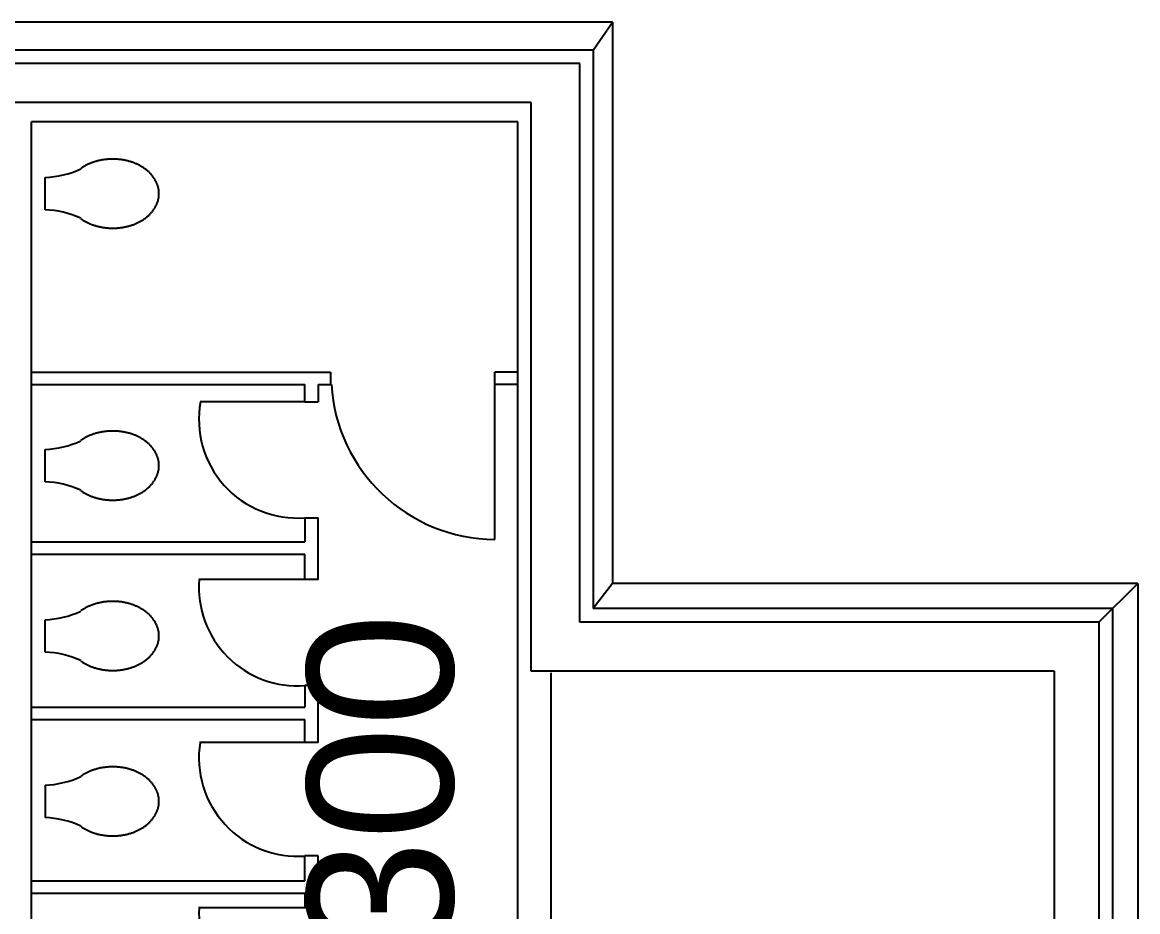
# Model space of a CAD drawing. Header units: inches. Extents: x -705 to 2732, y 2994 to 3679.
# Drawn here: x 2491.2 to 2731.8, y 3487.1 to 3678.9 of the extents above; entities that cross this region are included whole.
import ezdxf

# ---------------------------------------------------------------- set-up
doc = ezdxf.new("R2010")
doc.units = ezdxf.units.IN
doc.header["$LTSCALE"] = 96
doc.header["$MEASUREMENT"] = 0
for name, color, linetype in [('A-PFLR-TEXT', 3, 'CONTINUOUS'), ('A-WALL', 5, 'CONTINUOUS'), ('P-SANR-EQPM', 5, 'CONTINUOUS')]:
    doc.layers.add(name, color=color, linetype=linetype)
doc.styles.get("Standard").update_dxf_attribs({"font": 'ARIAL.TTF'})

msp = doc.modelspace()

# ---------------------------------------------------------------- linework, layer by layer
at = {"layer": 'A-WALL'}
for p, q in [((2618.55, 3678.94), (2345.67, 3678.94)), ((2614.39, 3672.93), (2618.55, 3678.94)), ((2618.55, 3678.94), (2618.55, 3557.95)), ((2614.39, 3672.93), (2345.67, 3672.93)), ((2614.39, 3672.93), (2614.39, 3552.52)), ((2611.49, 3670.05), (2363.35, 3670.05)), ((2611.49, 3549.57), (2611.49, 3670.05)), ((2600.98, 3661.67), (2363.35, 3661.67)), ((2600.98, 3538.99), (2600.98, 3661.67)), ((2598.09, 3657.48), (2493.24, 3657.48)), ((2493.24, 3458.43), (2493.24, 3657.48)), ((2598.09, 3355.12), (2598.09, 3657.48)), ((2618.55, 3557.95), (2614.39, 3552.52)), ((2731.8, 3557.95), (2618.55, 3557.95)), ((2723.41, 3549.57), (2731.8, 3557.95)), ((2731.8, 3557.95), (2731.8, 3035.87)), ((2726.36, 3552.52), (2614.39, 3552.52)), ((2726.36, 3552.52), (2726.36, 3053.78)), ((2723.41, 3549.57), (2611.49, 3549.57)), ((2723.41, 3549.57), (2723.41, 3226.37)), ((2713.77, 3538.99), (2600.98, 3538.99)), ((2713.77, 3538.99), (2713.77, 3308.59)), ((2605.3, 3231.96), (2605.3, 3538.64))]:
    msp.add_line(p, q, dxfattribs=at)
at = {"layer": 'P-SANR-EQPM'}
for p, q in [((2503.92, 3647.45), (2503.83, 3647.38)), ((2504.05, 3647.54), (2503.92, 3647.45)), ((2504.18, 3647.62), (2504.05, 3647.54)), ((2504.31, 3647.71), (2504.18, 3647.62)), ((2504.45, 3647.79), (2504.31, 3647.71)), ((2504.58, 3647.87), (2504.45, 3647.79)), ((2504.72, 3647.95), (2504.58, 3647.87)), ((2504.86, 3648.03), (2504.72, 3647.95)), ((2505, 3648.1), (2504.86, 3648.03)), ((2505.15, 3648.18), (2505, 3648.1)), ((2505.29, 3648.25), (2505.15, 3648.18)), ((2505.44, 3648.32), (2505.29, 3648.25)), ((2505.59, 3648.39), (2505.44, 3648.32)), ((2505.74, 3648.45), (2505.59, 3648.39)), ((2505.89, 3648.52), (2505.74, 3648.45)), ((2506.04, 3648.58), (2505.89, 3648.52)), ((2506.2, 3648.64), (2506.04, 3648.58)), ((2506.35, 3648.7), (2506.2, 3648.64)), ((2506.51, 3648.75), (2506.35, 3648.7)), ((2506.67, 3648.81), (2506.51, 3648.75)), ((2506.83, 3648.86), (2506.67, 3648.81)), ((2506.99, 3648.91), (2506.83, 3648.86)), ((2507.15, 3648.96), (2506.99, 3648.91)), ((2507.32, 3649), (2507.15, 3648.96)), ((2507.48, 3649.04), (2507.32, 3649)), ((2507.65, 3649.09), (2507.48, 3649.04)), ((2507.81, 3649.12), (2507.65, 3649.09)), ((2507.98, 3649.16), (2507.81, 3649.12)), ((2508.15, 3649.2), (2507.98, 3649.16)), ((2508.32, 3649.23), (2508.15, 3649.2)), ((2508.48, 3649.26), (2508.32, 3649.23)), ((2508.65, 3649.29), (2508.48, 3649.26)), ((2508.83, 3649.31), (2508.65, 3649.29)), ((2509, 3649.34), (2508.83, 3649.31)), ((2509.17, 3649.36), (2509, 3649.34)), ((2509.34, 3649.38), (2509.17, 3649.36)), ((2509.51, 3649.39), (2509.34, 3649.38)), ((2509.69, 3649.41), (2509.51, 3649.39)), ((2509.86, 3649.42), (2509.69, 3649.41)), ((2510.03, 3649.43), (2509.86, 3649.42)), ((2510.21, 3649.44), (2510.03, 3649.43)), ((2510.38, 3649.45), (2510.21, 3649.44)), ((2510.56, 3649.45), (2510.38, 3649.45)), ((2510.73, 3649.45), (2510.56, 3649.45)), ((2510.9, 3649.45), (2510.73, 3649.45)), ((2511.08, 3649.45), (2510.9, 3649.45)), ((2511.25, 3649.44), (2511.08, 3649.45)), ((2511.43, 3649.43), (2511.25, 3649.44)), ((2511.6, 3649.42), (2511.43, 3649.43)), ((2511.77, 3649.41), (2511.6, 3649.42)), ((2511.95, 3649.39), (2511.77, 3649.41)), ((2512.12, 3649.38), (2511.95, 3649.39)), ((2512.29, 3649.36), (2512.12, 3649.38)), ((2512.46, 3649.34), (2512.29, 3649.36)), ((2512.64, 3649.31), (2512.46, 3649.34)), ((2512.81, 3649.29), (2512.64, 3649.31)), ((2512.98, 3649.26), (2512.81, 3649.29)), ((2513.15, 3649.23), (2512.98, 3649.26)), ((2513.31, 3649.2), (2513.15, 3649.23)), ((2513.48, 3649.16), (2513.31, 3649.2)), ((2513.65, 3649.12), (2513.48, 3649.16)), ((2513.82, 3649.09), (2513.65, 3649.12)), ((2513.98, 3649.04), (2513.82, 3649.09)), ((2514.14, 3649), (2513.98, 3649.04)), ((2514.31, 3648.96), (2514.14, 3649)), ((2514.47, 3648.91), (2514.31, 3648.96)), ((2514.63, 3648.86), (2514.47, 3648.91)), ((2514.79, 3648.81), (2514.63, 3648.86)), ((2514.95, 3648.75), (2514.79, 3648.81)), ((2515.11, 3648.7), (2514.95, 3648.75)), ((2515.26, 3648.64), (2515.11, 3648.7)), ((2515.42, 3648.58), (2515.26, 3648.64)), ((2515.57, 3648.52), (2515.42, 3648.58)), ((2515.72, 3648.45), (2515.57, 3648.52)), ((2515.87, 3648.39), (2515.72, 3648.45)), ((2516.02, 3648.32), (2515.87, 3648.39)), ((2516.17, 3648.25), (2516.02, 3648.32)), ((2516.31, 3648.18), (2516.17, 3648.25)), ((2516.46, 3648.1), (2516.31, 3648.18)), ((2516.6, 3648.03), (2516.46, 3648.1)), ((2516.74, 3647.95), (2516.6, 3648.03)), ((2516.88, 3647.87), (2516.74, 3647.95)), ((2517.01, 3647.79), (2516.88, 3647.87)), ((2517.15, 3647.71), (2517.01, 3647.79)), ((2517.28, 3647.62), (2517.15, 3647.71)), ((2517.41, 3647.54), (2517.28, 3647.62)), ((2517.54, 3647.45), (2517.41, 3647.54)), ((2517.67, 3647.36), (2517.54, 3647.45)), ((2517.79, 3647.27), (2517.67, 3647.36)), ((2517.91, 3647.18), (2517.79, 3647.27)), ((2518.03, 3647.08), (2517.91, 3647.18)), ((2496.13, 3638.52), (2496.13, 3645.48)), ((2518.15, 3646.99), (2518.03, 3647.08)), ((2518.26, 3646.89), (2518.15, 3646.99)), ((2518.38, 3646.79), (2518.26, 3646.89)), ((2518.49, 3646.69), (2518.38, 3646.79)), ((2518.6, 3646.59), (2518.49, 3646.69)), ((2518.7, 3646.48), (2518.6, 3646.59)), ((2518.81, 3646.38), (2518.7, 3646.48)), ((2518.91, 3646.27), (2518.81, 3646.38)), ((2519.01, 3646.17), (2518.91, 3646.27)), ((2519.1, 3646.06), (2519.01, 3646.17)), ((2519.2, 3645.95), (2519.1, 3646.06)), ((2519.29, 3645.84), (2519.2, 3645.95)), ((2519.38, 3645.72), (2519.29, 3645.84)), ((2519.46, 3645.61), (2519.38, 3645.72)), ((2519.55, 3645.5), (2519.46, 3645.61)), ((2519.63, 3645.38), (2519.55, 3645.5)), ((2519.7, 3645.27), (2519.63, 3645.38)), ((2519.78, 3645.15), (2519.7, 3645.27)), ((2519.85, 3645.03), (2519.78, 3645.15)), ((2519.92, 3644.91), (2519.85, 3645.03)), ((2519.99, 3644.79), (2519.92, 3644.91)), ((2520.05, 3644.67), (2519.99, 3644.79)), ((2520.11, 3644.55), (2520.05, 3644.67)), ((2520.17, 3644.43), (2520.11, 3644.55)), ((2520.23, 3644.3), (2520.17, 3644.43)), ((2520.28, 3644.18), (2520.23, 3644.3)), ((2520.33, 3644.05), (2520.28, 3644.18)), ((2520.37, 3643.93), (2520.33, 3644.05)), ((2520.42, 3643.8), (2520.37, 3643.93)), ((2520.46, 3643.68), (2520.42, 3643.8)), ((2520.5, 3643.55), (2520.46, 3643.68)), ((2520.53, 3643.42), (2520.5, 3643.55)), ((2520.56, 3643.29), (2520.53, 3643.42)), ((2520.59, 3643.17), (2520.56, 3643.29)), ((2520.62, 3643.04), (2520.59, 3643.17)), ((2520.64, 3642.91), (2520.62, 3643.04)), ((2520.66, 3642.78), (2520.64, 3642.91)), ((2520.68, 3642.65), (2520.66, 3642.78)), ((2520.69, 3642.52), (2520.68, 3642.65)), ((2520.7, 3642.39), (2520.69, 3642.52)), ((2520.71, 3642.26), (2520.7, 3642.39)), ((2520.28, 3639.82), (2520.33, 3639.95)), ((2520.33, 3639.95), (2520.37, 3640.07)), ((2520.37, 3640.07), (2520.42, 3640.2)), ((2520.42, 3640.2), (2520.46, 3640.32)), ((2520.46, 3640.32), (2520.5, 3640.45)), ((2520.5, 3640.45), (2520.53, 3640.58)), ((2520.53, 3640.58), (2520.56, 3640.71)), ((2520.56, 3640.71), (2520.59, 3640.83)), ((2520.59, 3640.83), (2520.62, 3640.96)), ((2520.62, 3640.96), (2520.64, 3641.09)), ((2520.64, 3641.09), (2520.66, 3641.22)), ((2520.66, 3641.22), (2520.68, 3641.35)), ((2520.68, 3641.35), (2520.69, 3641.48)), ((2520.69, 3641.48), (2520.7, 3641.61)), ((2520.7, 3641.61), (2520.71, 3641.74)), ((2520.71, 3642.13), (2520.71, 3642.26)), ((2520.71, 3642), (2520.71, 3642.13)), ((2520.71, 3641.87), (2520.71, 3642)), ((2520.71, 3641.74), (2520.71, 3641.87)), ((2518.6, 3637.41), (2518.7, 3637.52)), ((2518.7, 3637.52), (2518.81, 3637.62)), ((2518.81, 3637.62), (2518.91, 3637.73)), ((2518.91, 3637.73), (2519.01, 3637.83)), ((2519.01, 3637.83), (2519.1, 3637.94)), ((2519.1, 3637.94), (2519.2, 3638.05)), ((2519.2, 3638.05), (2519.29, 3638.16)), ((2519.29, 3638.16), (2519.38, 3638.28)), ((2519.38, 3638.28), (2519.46, 3638.39)), ((2519.46, 3638.39), (2519.55, 3638.5)), ((2519.55, 3638.5), (2519.63, 3638.62)), ((2519.63, 3638.62), (2519.7, 3638.73)), ((2519.7, 3638.73), (2519.78, 3638.85)), ((2519.78, 3638.85), (2519.85, 3638.97)), ((2519.85, 3638.97), (2519.92, 3639.09)), ((2519.92, 3639.09), (2519.99, 3639.21)), ((2519.99, 3639.21), (2520.05, 3639.33)), ((2520.05, 3639.33), (2520.11, 3639.45)), ((2520.11, 3639.45), (2520.17, 3639.57)), ((2520.17, 3639.57), (2520.23, 3639.7)), ((2520.23, 3639.7), (2520.28, 3639.82)), ((2503.83, 3636.62), (2503.92, 3636.55)), ((2503.92, 3636.55), (2504.05, 3636.46)), ((2504.05, 3636.46), (2504.18, 3636.38)), ((2504.18, 3636.38), (2504.31, 3636.29)), ((2504.31, 3636.29), (2504.45, 3636.21)), ((2504.45, 3636.21), (2504.58, 3636.13)), ((2504.58, 3636.13), (2504.72, 3636.05)), ((2504.72, 3636.05), (2504.86, 3635.97)), ((2504.86, 3635.97), (2505, 3635.9)), ((2505, 3635.9), (2505.15, 3635.82)), ((2505.15, 3635.82), (2505.29, 3635.75)), ((2505.29, 3635.75), (2505.44, 3635.68)), ((2505.44, 3635.68), (2505.59, 3635.61)), ((2505.59, 3635.61), (2505.74, 3635.55)), ((2505.74, 3635.55), (2505.89, 3635.48)), ((2505.89, 3635.48), (2506.04, 3635.42)), ((2506.04, 3635.42), (2506.2, 3635.36)), ((2506.2, 3635.36), (2506.35, 3635.3)), ((2506.35, 3635.3), (2506.51, 3635.25)), ((2506.51, 3635.25), (2506.67, 3635.19)), ((2506.67, 3635.19), (2506.83, 3635.14)), ((2506.83, 3635.14), (2506.99, 3635.09)), ((2506.99, 3635.09), (2507.15, 3635.04)), ((2514.31, 3635.04), (2514.47, 3635.09)), ((2514.47, 3635.09), (2514.63, 3635.14)), ((2514.63, 3635.14), (2514.79, 3635.19)), ((2514.79, 3635.19), (2514.95, 3635.25)), ((2514.95, 3635.25), (2515.11, 3635.3)), ((2515.11, 3635.3), (2515.26, 3635.36)), ((2515.26, 3635.36), (2515.42, 3635.42)), ((2515.42, 3635.42), (2515.57, 3635.48)), ((2515.57, 3635.48), (2515.72, 3635.55)), ((2515.72, 3635.55), (2515.87, 3635.61)), ((2515.87, 3635.61), (2516.02, 3635.68)), ((2516.02, 3635.68), (2516.17, 3635.75)), ((2516.17, 3635.75), (2516.31, 3635.82)), ((2516.31, 3635.82), (2516.46, 3635.9)), ((2516.46, 3635.9), (2516.6, 3635.97)), ((2516.6, 3635.97), (2516.74, 3636.05)), ((2516.74, 3636.05), (2516.88, 3636.13)), ((2516.88, 3636.13), (2517.01, 3636.21)), ((2517.01, 3636.21), (2517.15, 3636.29)), ((2517.15, 3636.29), (2517.28, 3636.38)), ((2517.28, 3636.38), (2517.41, 3636.46)), ((2517.41, 3636.46), (2517.54, 3636.55)), ((2517.54, 3636.55), (2517.67, 3636.64)), ((2517.67, 3636.64), (2517.79, 3636.73)), ((2517.79, 3636.73), (2517.91, 3636.82)), ((2517.91, 3636.82), (2518.03, 3636.92)), ((2518.03, 3636.92), (2518.15, 3637.02)), ((2518.15, 3637.02), (2518.26, 3637.11)), ((2518.26, 3637.11), (2518.38, 3637.21)), ((2518.38, 3637.21), (2518.49, 3637.31)), ((2518.49, 3637.31), (2518.6, 3637.41)), ((2507.15, 3635.04), (2507.32, 3635)), ((2507.32, 3635), (2507.48, 3634.96)), ((2507.48, 3634.96), (2507.65, 3634.91)), ((2507.65, 3634.91), (2507.81, 3634.88)), ((2507.81, 3634.88), (2507.98, 3634.84)), ((2507.98, 3634.84), (2508.15, 3634.8)), ((2508.15, 3634.8), (2508.32, 3634.77)), ((2508.32, 3634.77), (2508.48, 3634.74)), ((2508.48, 3634.74), (2508.65, 3634.71)), ((2508.65, 3634.71), (2508.83, 3634.69)), ((2508.83, 3634.69), (2509, 3634.66)), ((2509, 3634.66), (2509.17, 3634.64)), ((2509.17, 3634.64), (2509.34, 3634.62)), ((2509.34, 3634.62), (2509.51, 3634.61)), ((2509.51, 3634.61), (2509.69, 3634.59)), ((2509.69, 3634.59), (2509.86, 3634.58)), ((2509.86, 3634.58), (2510.03, 3634.57)), ((2510.03, 3634.57), (2510.21, 3634.56)), ((2510.21, 3634.56), (2510.38, 3634.55)), ((2510.38, 3634.55), (2510.56, 3634.55)), ((2510.56, 3634.55), (2510.73, 3634.55)), ((2510.73, 3634.55), (2510.9, 3634.55)), ((2510.9, 3634.55), (2511.08, 3634.55)), ((2511.08, 3634.55), (2511.25, 3634.56)), ((2511.25, 3634.56), (2511.43, 3634.57)), ((2511.43, 3634.57), (2511.6, 3634.58)), ((2511.6, 3634.58), (2511.77, 3634.59)), ((2511.77, 3634.59), (2511.95, 3634.61)), ((2511.95, 3634.61), (2512.12, 3634.62)), ((2512.12, 3634.62), (2512.29, 3634.64)), ((2512.29, 3634.64), (2512.46, 3634.66)), ((2512.46, 3634.66), (2512.64, 3634.69)), ((2512.64, 3634.69), (2512.81, 3634.71)), ((2512.81, 3634.71), (2512.98, 3634.74)), ((2512.98, 3634.74), (2513.15, 3634.77)), ((2513.15, 3634.77), (2513.31, 3634.8)), ((2513.31, 3634.8), (2513.48, 3634.84)), ((2513.48, 3634.84), (2513.65, 3634.88)), ((2513.65, 3634.88), (2513.82, 3634.91)), ((2513.82, 3634.91), (2513.98, 3634.96)), ((2513.98, 3634.96), (2514.14, 3635)), ((2514.14, 3635), (2514.31, 3635.04)), ((2493.24, 3603.51), (2557.73, 3603.51)), ((2557.73, 3603.51), (2557.73, 3600.86)), ((2598.09, 3603.51), (2593.12, 3603.51)), ((2593.12, 3567.43), (2593.12, 3603.51)), ((2493.24, 3600.86), (2552.19, 3600.86)), ((2552.19, 3597.12), (2552.19, 3600.86)), ((2555.01, 3600.86), (2557.73, 3600.86)), ((2555.01, 3600.86), (2555.01, 3597.12)), ((2598.09, 3600.86), (2593.12, 3600.86)), ((2552.19, 3597.12), (2529.57, 3597.12)), ((2552.19, 3597.12), (2555.01, 3597.12)), ((2504.86, 3589.38), (2504.72, 3589.3)), ((2505, 3589.45), (2504.86, 3589.38)), ((2505.15, 3589.53), (2505, 3589.45)), ((2505.29, 3589.6), (2505.15, 3589.53)), ((2505.44, 3589.67), (2505.29, 3589.6)), ((2505.59, 3589.74), (2505.44, 3589.67)), ((2505.74, 3589.8), (2505.59, 3589.74)), ((2505.89, 3589.87), (2505.74, 3589.8)), ((2506.04, 3589.93), (2505.89, 3589.87)), ((2506.2, 3589.99), (2506.04, 3589.93)), ((2506.35, 3590.05), (2506.2, 3589.99)), ((2506.51, 3590.1), (2506.35, 3590.05)), ((2506.67, 3590.16), (2506.51, 3590.1)), ((2506.83, 3590.21), (2506.67, 3590.16)), ((2506.99, 3590.26), (2506.83, 3590.21)), ((2507.15, 3590.31), (2506.99, 3590.26)), ((2507.32, 3590.35), (2507.15, 3590.31)), ((2507.48, 3590.4), (2507.32, 3590.35)), ((2507.65, 3590.44), (2507.48, 3590.4)), ((2507.81, 3590.48), (2507.65, 3590.44)), ((2507.98, 3590.51), (2507.81, 3590.48)), ((2508.15, 3590.55), (2507.98, 3590.51)), ((2508.32, 3590.58), (2508.15, 3590.55)), ((2508.48, 3590.61), (2508.32, 3590.58)), ((2508.65, 3590.64), (2508.48, 3590.61)), ((2508.83, 3590.66), (2508.65, 3590.64)), ((2509, 3590.69), (2508.83, 3590.66)), ((2509.17, 3590.71), (2509, 3590.69)), ((2509.34, 3590.73), (2509.17, 3590.71)), ((2509.51, 3590.75), (2509.34, 3590.73)), ((2509.69, 3590.76), (2509.51, 3590.75)), ((2509.86, 3590.77), (2509.69, 3590.76)), ((2510.03, 3590.78), (2509.86, 3590.77)), ((2510.21, 3590.79), (2510.03, 3590.78)), ((2510.38, 3590.8), (2510.21, 3590.79)), ((2510.56, 3590.8), (2510.38, 3590.8)), ((2510.73, 3590.8), (2510.56, 3590.8)), ((2510.9, 3590.8), (2510.73, 3590.8)), ((2511.08, 3590.8), (2510.9, 3590.8)), ((2511.25, 3590.79), (2511.08, 3590.8)), ((2511.43, 3590.78), (2511.25, 3590.79)), ((2511.6, 3590.77), (2511.43, 3590.78)), ((2511.77, 3590.76), (2511.6, 3590.77)), ((2511.95, 3590.75), (2511.77, 3590.76)), ((2512.12, 3590.73), (2511.95, 3590.75)), ((2512.29, 3590.71), (2512.12, 3590.73)), ((2512.46, 3590.69), (2512.29, 3590.71)), ((2512.64, 3590.66), (2512.46, 3590.69)), ((2512.81, 3590.64), (2512.64, 3590.66)), ((2512.98, 3590.61), (2512.81, 3590.64)), ((2513.15, 3590.58), (2512.98, 3590.61)), ((2513.31, 3590.55), (2513.15, 3590.58)), ((2513.48, 3590.51), (2513.31, 3590.55)), ((2513.65, 3590.48), (2513.48, 3590.51)), ((2513.82, 3590.44), (2513.65, 3590.48)), ((2513.98, 3590.4), (2513.82, 3590.44)), ((2514.14, 3590.35), (2513.98, 3590.4)), ((2514.31, 3590.31), (2514.14, 3590.35)), ((2514.47, 3590.26), (2514.31, 3590.31)), ((2514.63, 3590.21), (2514.47, 3590.26)), ((2514.79, 3590.16), (2514.63, 3590.21)), ((2514.95, 3590.1), (2514.79, 3590.16)), ((2515.11, 3590.05), (2514.95, 3590.1)), ((2515.26, 3589.99), (2515.11, 3590.05)), ((2515.42, 3589.93), (2515.26, 3589.99)), ((2515.57, 3589.87), (2515.42, 3589.93)), ((2515.72, 3589.8), (2515.57, 3589.87)), ((2515.87, 3589.74), (2515.72, 3589.8)), ((2516.02, 3589.67), (2515.87, 3589.74)), ((2516.17, 3589.6), (2516.02, 3589.67)), ((2516.31, 3589.53), (2516.17, 3589.6)), ((2516.46, 3589.45), (2516.31, 3589.53)), ((2516.6, 3589.38), (2516.46, 3589.45)), ((2516.74, 3589.3), (2516.6, 3589.38)), ((2503.92, 3588.8), (2503.83, 3588.73)), ((2504.05, 3588.89), (2503.92, 3588.8)), ((2504.18, 3588.97), (2504.05, 3588.89)), ((2504.31, 3589.06), (2504.18, 3588.97)), ((2504.45, 3589.14), (2504.31, 3589.06)), ((2504.58, 3589.22), (2504.45, 3589.14)), ((2504.72, 3589.3), (2504.58, 3589.22)), ((2516.88, 3589.22), (2516.74, 3589.3)), ((2517.01, 3589.14), (2516.88, 3589.22)), ((2517.15, 3589.06), (2517.01, 3589.14)), ((2517.28, 3588.97), (2517.15, 3589.06)), ((2517.41, 3588.89), (2517.28, 3588.97)), ((2517.54, 3588.8), (2517.41, 3588.89)), ((2517.67, 3588.71), (2517.54, 3588.8)), ((2517.79, 3588.62), (2517.67, 3588.71)), ((2517.91, 3588.53), (2517.79, 3588.62)), ((2518.03, 3588.43), (2517.91, 3588.53)), ((2518.15, 3588.34), (2518.03, 3588.43)), ((2518.26, 3588.24), (2518.15, 3588.34)), ((2518.38, 3588.14), (2518.26, 3588.24)), ((2518.49, 3588.04), (2518.38, 3588.14)), ((2518.6, 3587.94), (2518.49, 3588.04)), ((2518.7, 3587.83), (2518.6, 3587.94)), ((2518.81, 3587.73), (2518.7, 3587.83)), ((2518.91, 3587.62), (2518.81, 3587.73)), ((2519.01, 3587.52), (2518.91, 3587.62)), ((2519.1, 3587.41), (2519.01, 3587.52)), ((2519.2, 3587.3), (2519.1, 3587.41)), ((2519.29, 3587.19), (2519.2, 3587.3)), ((2519.38, 3587.08), (2519.29, 3587.19)), ((2519.46, 3586.96), (2519.38, 3587.08)), ((2519.55, 3586.85), (2519.46, 3586.96)), ((2496.13, 3579.87), (2496.13, 3586.83)), ((2519.63, 3586.73), (2519.55, 3586.85)), ((2519.7, 3586.62), (2519.63, 3586.73)), ((2519.78, 3586.5), (2519.7, 3586.62)), ((2519.85, 3586.38), (2519.78, 3586.5)), ((2519.92, 3586.26), (2519.85, 3586.38)), ((2519.99, 3586.14), (2519.92, 3586.26)), ((2520.05, 3586.02), (2519.99, 3586.14)), ((2520.11, 3585.9), (2520.05, 3586.02)), ((2520.17, 3585.78), (2520.11, 3585.9)), ((2520.23, 3585.65), (2520.17, 3585.78)), ((2520.28, 3585.53), (2520.23, 3585.65)), ((2520.33, 3585.4), (2520.28, 3585.53)), ((2520.37, 3585.28), (2520.33, 3585.4)), ((2520.42, 3585.15), (2520.37, 3585.28)), ((2520.46, 3585.03), (2520.42, 3585.15)), ((2520.5, 3584.9), (2520.46, 3585.03)), ((2520.53, 3584.77), (2520.5, 3584.9)), ((2520.56, 3584.64), (2520.53, 3584.77)), ((2520.59, 3584.52), (2520.56, 3584.64)), ((2520.56, 3582.06), (2520.59, 3582.19)), ((2520.62, 3584.39), (2520.59, 3584.52)), ((2520.59, 3582.19), (2520.62, 3582.31)), ((2520.64, 3584.26), (2520.62, 3584.39)), ((2520.62, 3582.31), (2520.64, 3582.44)), ((2520.66, 3584.13), (2520.64, 3584.26)), ((2520.64, 3582.44), (2520.66, 3582.57)), ((2520.68, 3584), (2520.66, 3584.13)), ((2520.66, 3582.57), (2520.68, 3582.7)), ((2520.69, 3583.87), (2520.68, 3584)), ((2520.68, 3582.7), (2520.69, 3582.83)), ((2520.7, 3583.74), (2520.69, 3583.87)), ((2520.69, 3582.83), (2520.7, 3582.96)), ((2520.71, 3583.61), (2520.7, 3583.74)), ((2520.7, 3582.96), (2520.71, 3583.09)), ((2520.71, 3583.48), (2520.71, 3583.61)), ((2520.71, 3583.35), (2520.71, 3583.48)), ((2520.71, 3583.22), (2520.71, 3583.35)), ((2520.71, 3583.09), (2520.71, 3583.22)), ((2519.46, 3579.74), (2519.55, 3579.85)), ((2519.55, 3579.85), (2519.63, 3579.97)), ((2519.63, 3579.97), (2519.7, 3580.09)), ((2519.7, 3580.09), (2519.78, 3580.2)), ((2519.78, 3580.2), (2519.85, 3580.32)), ((2519.85, 3580.32), (2519.92, 3580.44)), ((2519.92, 3580.44), (2519.99, 3580.56)), ((2519.99, 3580.56), (2520.05, 3580.68)), ((2520.05, 3580.68), (2520.11, 3580.8)), ((2520.11, 3580.8), (2520.17, 3580.93)), ((2520.17, 3580.93), (2520.23, 3581.05)), ((2520.23, 3581.05), (2520.28, 3581.17)), ((2520.28, 3581.17), (2520.33, 3581.3)), ((2520.33, 3581.3), (2520.37, 3581.42)), ((2520.37, 3581.42), (2520.42, 3581.55)), ((2520.42, 3581.55), (2520.46, 3581.68)), ((2520.46, 3581.68), (2520.5, 3581.8)), ((2520.5, 3581.8), (2520.53, 3581.93)), ((2520.53, 3581.93), (2520.56, 3582.06)), ((2503.83, 3577.97), (2503.92, 3577.9)), ((2503.92, 3577.9), (2504.05, 3577.81)), ((2504.05, 3577.81), (2504.18, 3577.73)), ((2504.18, 3577.73), (2504.31, 3577.64)), ((2504.31, 3577.64), (2504.45, 3577.56)), ((2504.45, 3577.56), (2504.58, 3577.48)), ((2504.58, 3577.48), (2504.72, 3577.4)), ((2504.72, 3577.4), (2504.86, 3577.32)), ((2516.6, 3577.32), (2516.74, 3577.4)), ((2516.74, 3577.4), (2516.88, 3577.48)), ((2516.88, 3577.48), (2517.01, 3577.56)), ((2517.01, 3577.56), (2517.15, 3577.64)), ((2517.15, 3577.64), (2517.28, 3577.73)), ((2517.28, 3577.73), (2517.41, 3577.81)), ((2517.41, 3577.81), (2517.54, 3577.9)), ((2517.54, 3577.9), (2517.67, 3577.99)), ((2517.67, 3577.99), (2517.79, 3578.08)), ((2517.79, 3578.08), (2517.91, 3578.18)), ((2517.91, 3578.18), (2518.03, 3578.27)), ((2518.03, 3578.27), (2518.15, 3578.37)), ((2518.15, 3578.37), (2518.26, 3578.46)), ((2518.26, 3578.46), (2518.38, 3578.56)), ((2518.38, 3578.56), (2518.49, 3578.66)), ((2518.49, 3578.66), (2518.6, 3578.76)), ((2518.6, 3578.76), (2518.7, 3578.87)), ((2518.7, 3578.87), (2518.81, 3578.97)), ((2518.81, 3578.97), (2518.91, 3579.08)), ((2518.91, 3579.08), (2519.01, 3579.19)), ((2519.01, 3579.19), (2519.1, 3579.29)), ((2519.1, 3579.29), (2519.2, 3579.4)), ((2519.2, 3579.4), (2519.29, 3579.51)), ((2519.29, 3579.51), (2519.38, 3579.63)), ((2519.38, 3579.63), (2519.46, 3579.74)), ((2504.86, 3577.32), (2505, 3577.25)), ((2505, 3577.25), (2505.15, 3577.17)), ((2505.15, 3577.17), (2505.29, 3577.1)), ((2505.29, 3577.1), (2505.44, 3577.03)), ((2505.44, 3577.03), (2505.59, 3576.97)), ((2505.59, 3576.97), (2505.74, 3576.9)), ((2505.74, 3576.9), (2505.89, 3576.84)), ((2505.89, 3576.84), (2506.04, 3576.77)), ((2506.04, 3576.77), (2506.2, 3576.71)), ((2506.2, 3576.71), (2506.35, 3576.66)), ((2506.35, 3576.66), (2506.51, 3576.6)), ((2506.51, 3576.6), (2506.67, 3576.55)), ((2506.67, 3576.55), (2506.83, 3576.49)), ((2506.83, 3576.49), (2506.99, 3576.44)), ((2506.99, 3576.44), (2507.15, 3576.4)), ((2507.15, 3576.4), (2507.32, 3576.35)), ((2507.32, 3576.35), (2507.48, 3576.31)), ((2507.48, 3576.31), (2507.65, 3576.27)), ((2507.65, 3576.27), (2507.81, 3576.23)), ((2507.81, 3576.23), (2507.98, 3576.19)), ((2507.98, 3576.19), (2508.15, 3576.16)), ((2508.15, 3576.16), (2508.32, 3576.12)), ((2508.32, 3576.12), (2508.48, 3576.09)), ((2508.48, 3576.09), (2508.65, 3576.06)), ((2508.65, 3576.06), (2508.83, 3576.04)), ((2508.83, 3576.04), (2509, 3576.01)), ((2509, 3576.01), (2509.17, 3575.99)), ((2509.17, 3575.99), (2509.34, 3575.97)), ((2509.34, 3575.97), (2509.51, 3575.96)), ((2509.51, 3575.96), (2509.69, 3575.94)), ((2509.69, 3575.94), (2509.86, 3575.93)), ((2509.86, 3575.93), (2510.03, 3575.92)), ((2510.03, 3575.92), (2510.21, 3575.91)), ((2510.21, 3575.91), (2510.38, 3575.91)), ((2510.38, 3575.91), (2510.56, 3575.9)), ((2510.56, 3575.9), (2510.73, 3575.9)), ((2510.73, 3575.9), (2510.9, 3575.9)), ((2510.9, 3575.9), (2511.08, 3575.91)), ((2511.08, 3575.91), (2511.25, 3575.91)), ((2511.25, 3575.91), (2511.43, 3575.92)), ((2511.43, 3575.92), (2511.6, 3575.93)), ((2511.6, 3575.93), (2511.77, 3575.94)), ((2511.77, 3575.94), (2511.95, 3575.96)), ((2511.95, 3575.96), (2512.12, 3575.97)), ((2512.12, 3575.97), (2512.29, 3575.99)), ((2512.29, 3575.99), (2512.46, 3576.01)), ((2512.46, 3576.01), (2512.64, 3576.04)), ((2512.64, 3576.04), (2512.81, 3576.06)), ((2512.81, 3576.06), (2512.98, 3576.09)), ((2512.98, 3576.09), (2513.15, 3576.12)), ((2513.15, 3576.12), (2513.31, 3576.16)), ((2513.31, 3576.16), (2513.48, 3576.19)), ((2513.48, 3576.19), (2513.65, 3576.23)), ((2513.65, 3576.23), (2513.82, 3576.27)), ((2513.82, 3576.27), (2513.98, 3576.31)), ((2513.98, 3576.31), (2514.14, 3576.35)), ((2514.14, 3576.35), (2514.31, 3576.4)), ((2514.31, 3576.4), (2514.47, 3576.44)), ((2514.47, 3576.44), (2514.63, 3576.49)), ((2514.63, 3576.49), (2514.79, 3576.55)), ((2514.79, 3576.55), (2514.95, 3576.6)), ((2514.95, 3576.6), (2515.11, 3576.66)), ((2515.11, 3576.66), (2515.26, 3576.71)), ((2515.26, 3576.71), (2515.42, 3576.77)), ((2515.42, 3576.77), (2515.57, 3576.84)), ((2515.57, 3576.84), (2515.72, 3576.9)), ((2515.72, 3576.9), (2515.87, 3576.97)), ((2515.87, 3576.97), (2516.02, 3577.03)), ((2516.02, 3577.03), (2516.17, 3577.1)), ((2516.17, 3577.1), (2516.31, 3577.17)), ((2516.31, 3577.17), (2516.46, 3577.25)), ((2516.46, 3577.25), (2516.6, 3577.32)), ((2552.19, 3572.09), (2552.19, 3566.89)), ((2552.19, 3572.09), (2555.01, 3572.09)), ((2555.01, 3558.79), (2555.01, 3572.09)), ((2493.24, 3566.89), (2552.19, 3566.89)), ((2493.24, 3564.24), (2552.19, 3564.24)), ((2552.19, 3558.79), (2552.19, 3564.24)), ((2552.19, 3558.79), (2529.29, 3558.79)), ((2555.01, 3558.79), (2552.19, 3558.79)), ((2506.35, 3553.31), (2506.2, 3553.25)), ((2506.51, 3553.37), (2506.35, 3553.31)), ((2506.67, 3553.42), (2506.51, 3553.37)), ((2506.83, 3553.47), (2506.67, 3553.42)), ((2506.99, 3553.52), (2506.83, 3553.47)), ((2507.15, 3553.57), (2506.99, 3553.52)), ((2507.32, 3553.61), (2507.15, 3553.57)), ((2507.48, 3553.66), (2507.32, 3553.61)), ((2507.65, 3553.7), (2507.48, 3553.66)), ((2507.81, 3553.74), (2507.65, 3553.7)), ((2507.98, 3553.77), (2507.81, 3553.74)), ((2508.15, 3553.81), (2507.98, 3553.77)), ((2508.32, 3553.84), (2508.15, 3553.81)), ((2508.48, 3553.87), (2508.32, 3553.84)), ((2508.65, 3553.9), (2508.48, 3553.87)), ((2508.83, 3553.93), (2508.65, 3553.9)), ((2509, 3553.95), (2508.83, 3553.93)), ((2509.17, 3553.97), (2509, 3553.95)), ((2509.34, 3553.99), (2509.17, 3553.97)), ((2509.51, 3554.01), (2509.34, 3553.99)), ((2509.69, 3554.02), (2509.51, 3554.01)), ((2509.86, 3554.03), (2509.69, 3554.02)), ((2510.03, 3554.04), (2509.86, 3554.03)), ((2510.21, 3554.05), (2510.03, 3554.04)), ((2510.38, 3554.06), (2510.21, 3554.05)), ((2510.56, 3554.06), (2510.38, 3554.06)), ((2510.73, 3554.06), (2510.56, 3554.06)), ((2510.9, 3554.06), (2510.73, 3554.06)), ((2511.08, 3554.06), (2510.9, 3554.06)), ((2511.25, 3554.05), (2511.08, 3554.06)), ((2511.43, 3554.04), (2511.25, 3554.05)), ((2511.6, 3554.03), (2511.43, 3554.04)), ((2511.77, 3554.02), (2511.6, 3554.03)), ((2511.95, 3554.01), (2511.77, 3554.02)), ((2512.12, 3553.99), (2511.95, 3554.01)), ((2512.29, 3553.97), (2512.12, 3553.99)), ((2512.46, 3553.95), (2512.29, 3553.97)), ((2512.64, 3553.93), (2512.46, 3553.95)), ((2512.81, 3553.9), (2512.64, 3553.93)), ((2512.98, 3553.87), (2512.81, 3553.9)), ((2513.15, 3553.84), (2512.98, 3553.87)), ((2513.31, 3553.81), (2513.15, 3553.84)), ((2513.48, 3553.77), (2513.31, 3553.81)), ((2513.65, 3553.74), (2513.48, 3553.77)), ((2513.82, 3553.7), (2513.65, 3553.74)), ((2513.98, 3553.66), (2513.82, 3553.7)), ((2514.14, 3553.61), (2513.98, 3553.66)), ((2514.31, 3553.57), (2514.14, 3553.61)), ((2514.47, 3553.52), (2514.31, 3553.57)), ((2514.63, 3553.47), (2514.47, 3553.52)), ((2514.79, 3553.42), (2514.63, 3553.47)), ((2514.95, 3553.37), (2514.79, 3553.42)), ((2515.11, 3553.31), (2514.95, 3553.37)), ((2515.26, 3553.25), (2515.11, 3553.31)), ((2503.92, 3552.06), (2503.83, 3551.99)), ((2504.05, 3552.15), (2503.92, 3552.06)), ((2504.18, 3552.24), (2504.05, 3552.15)), ((2504.31, 3552.32), (2504.18, 3552.24)), ((2504.45, 3552.4), (2504.31, 3552.32)), ((2504.58, 3552.48), (2504.45, 3552.4)), ((2504.72, 3552.56), (2504.58, 3552.48)), ((2504.86, 3552.64), (2504.72, 3552.56)), ((2505, 3552.72), (2504.86, 3552.64)), ((2505.15, 3552.79), (2505, 3552.72)), ((2505.29, 3552.86), (2505.15, 3552.79)), ((2505.44, 3552.93), (2505.29, 3552.86)), ((2505.59, 3553), (2505.44, 3552.93)), ((2505.74, 3553.06), (2505.59, 3553)), ((2505.89, 3553.13), (2505.74, 3553.06)), ((2506.04, 3553.19), (2505.89, 3553.13)), ((2506.2, 3553.25), (2506.04, 3553.19)), ((2515.42, 3553.19), (2515.26, 3553.25)), ((2515.57, 3553.13), (2515.42, 3553.19)), ((2515.72, 3553.06), (2515.57, 3553.13)), ((2515.87, 3553), (2515.72, 3553.06)), ((2516.02, 3552.93), (2515.87, 3553)), ((2516.17, 3552.86), (2516.02, 3552.93)), ((2516.31, 3552.79), (2516.17, 3552.86)), ((2516.46, 3552.72), (2516.31, 3552.79)), ((2516.6, 3552.64), (2516.46, 3552.72)), ((2516.74, 3552.56), (2516.6, 3552.64)), ((2516.88, 3552.48), (2516.74, 3552.56)), ((2517.01, 3552.4), (2516.88, 3552.48)), ((2517.15, 3552.32), (2517.01, 3552.4)), ((2517.28, 3552.24), (2517.15, 3552.32)), ((2517.41, 3552.15), (2517.28, 3552.24)), ((2517.54, 3552.06), (2517.41, 3552.15)), ((2517.67, 3551.97), (2517.54, 3552.06)), ((2517.79, 3551.88), (2517.67, 3551.97)), ((2517.91, 3551.79), (2517.79, 3551.88)), ((2518.03, 3551.69), (2517.91, 3551.79)), ((2518.15, 3551.6), (2518.03, 3551.69)), ((2518.26, 3551.5), (2518.15, 3551.6)), ((2518.38, 3551.4), (2518.26, 3551.5)), ((2518.49, 3551.3), (2518.38, 3551.4)), ((2518.6, 3551.2), (2518.49, 3551.3)), ((2518.7, 3551.1), (2518.6, 3551.2)), ((2518.81, 3550.99), (2518.7, 3551.1)), ((2518.91, 3550.89), (2518.81, 3550.99)), ((2519.01, 3550.78), (2518.91, 3550.89)), ((2496.13, 3543.14), (2496.13, 3550.09)), ((2519.1, 3550.67), (2519.01, 3550.78)), ((2519.2, 3550.56), (2519.1, 3550.67)), ((2519.29, 3550.45), (2519.2, 3550.56)), ((2519.38, 3550.34), (2519.29, 3550.45)), ((2519.46, 3550.22), (2519.38, 3550.34)), ((2519.55, 3550.11), (2519.46, 3550.22)), ((2519.63, 3550), (2519.55, 3550.11)), ((2519.7, 3549.88), (2519.63, 3550)), ((2519.78, 3549.76), (2519.7, 3549.88)), ((2519.85, 3549.64), (2519.78, 3549.76)), ((2519.92, 3549.52), (2519.85, 3549.64)), ((2519.99, 3549.4), (2519.92, 3549.52)), ((2520.05, 3549.28), (2519.99, 3549.4)), ((2520.11, 3549.16), (2520.05, 3549.28)), ((2520.17, 3549.04), (2520.11, 3549.16)), ((2520.23, 3548.92), (2520.17, 3549.04)), ((2520.28, 3548.79), (2520.23, 3548.92)), ((2520.33, 3548.67), (2520.28, 3548.79)), ((2520.37, 3548.54), (2520.33, 3548.67)), ((2520.42, 3548.42), (2520.37, 3548.54)), ((2520.46, 3548.29), (2520.42, 3548.42)), ((2520.5, 3548.16), (2520.46, 3548.29)), ((2520.53, 3548.03), (2520.5, 3548.16)), ((2520.56, 3547.91), (2520.53, 3548.03)), ((2520.59, 3547.78), (2520.56, 3547.91)), ((2520.62, 3547.65), (2520.59, 3547.78)), ((2520.64, 3547.52), (2520.62, 3547.65)), ((2520.66, 3547.39), (2520.64, 3547.52)), ((2520.68, 3547.26), (2520.66, 3547.39)), ((2520.69, 3547.13), (2520.68, 3547.26)), ((2520.68, 3545.96), (2520.69, 3546.09)), ((2520.7, 3547), (2520.69, 3547.13)), ((2520.69, 3546.09), (2520.7, 3546.22)), ((2520.71, 3546.87), (2520.7, 3547)), ((2520.7, 3546.22), (2520.71, 3546.35)), ((2520.71, 3546.74), (2520.71, 3546.87)), ((2520.71, 3546.61), (2520.71, 3546.74)), ((2520.71, 3546.48), (2520.71, 3546.61)), ((2520.71, 3546.35), (2520.71, 3546.48)), ((2519.85, 3543.58), (2519.92, 3543.7)), ((2519.92, 3543.7), (2519.99, 3543.82)), ((2519.99, 3543.82), (2520.05, 3543.94)), ((2520.05, 3543.94), (2520.11, 3544.07)), ((2520.11, 3544.07), (2520.17, 3544.19)), ((2520.17, 3544.19), (2520.23, 3544.31)), ((2520.23, 3544.31), (2520.28, 3544.43)), ((2520.28, 3544.43), (2520.33, 3544.56)), ((2520.33, 3544.56), (2520.37, 3544.68)), ((2520.37, 3544.68), (2520.42, 3544.81)), ((2520.42, 3544.81), (2520.46, 3544.94)), ((2520.46, 3544.94), (2520.5, 3545.06)), ((2520.5, 3545.06), (2520.53, 3545.19)), ((2520.53, 3545.19), (2520.56, 3545.32)), ((2520.56, 3545.32), (2520.59, 3545.45)), ((2520.59, 3545.45), (2520.62, 3545.58)), ((2520.62, 3545.58), (2520.64, 3545.71)), ((2520.64, 3545.71), (2520.66, 3545.83)), ((2520.66, 3545.83), (2520.68, 3545.96)), ((2517.54, 3541.16), (2517.67, 3541.25)), ((2517.67, 3541.25), (2517.79, 3541.35)), ((2517.79, 3541.35), (2517.91, 3541.44)), ((2517.91, 3541.44), (2518.03, 3541.53)), ((2518.03, 3541.53), (2518.15, 3541.63)), ((2518.15, 3541.63), (2518.26, 3541.73)), ((2518.26, 3541.73), (2518.38, 3541.82)), ((2518.38, 3541.82), (2518.49, 3541.92)), ((2518.49, 3541.92), (2518.6, 3542.03)), ((2518.6, 3542.03), (2518.7, 3542.13)), ((2518.7, 3542.13), (2518.81, 3542.23)), ((2518.81, 3542.23), (2518.91, 3542.34)), ((2518.91, 3542.34), (2519.01, 3542.45)), ((2519.01, 3542.45), (2519.1, 3542.56)), ((2519.1, 3542.56), (2519.2, 3542.67)), ((2519.2, 3542.67), (2519.29, 3542.78)), ((2519.29, 3542.78), (2519.38, 3542.89)), ((2519.38, 3542.89), (2519.46, 3543)), ((2519.46, 3543), (2519.55, 3543.12)), ((2519.55, 3543.12), (2519.63, 3543.23)), ((2519.63, 3543.23), (2519.7, 3543.35)), ((2519.7, 3543.35), (2519.78, 3543.46)), ((2519.78, 3543.46), (2519.85, 3543.58)), ((2503.83, 3541.23), (2503.92, 3541.16)), ((2503.92, 3541.16), (2504.05, 3541.08)), ((2504.05, 3541.08), (2504.18, 3540.99)), ((2504.18, 3540.99), (2504.31, 3540.91)), ((2504.31, 3540.91), (2504.45, 3540.82)), ((2504.45, 3540.82), (2504.58, 3540.74)), ((2504.58, 3540.74), (2504.72, 3540.66)), ((2504.72, 3540.66), (2504.86, 3540.59)), ((2504.86, 3540.59), (2505, 3540.51)), ((2505, 3540.51), (2505.15, 3540.44)), ((2505.15, 3540.44), (2505.29, 3540.37)), ((2505.29, 3540.37), (2505.44, 3540.3)), ((2505.44, 3540.3), (2505.59, 3540.23)), ((2505.59, 3540.23), (2505.74, 3540.16)), ((2505.74, 3540.16), (2505.89, 3540.1)), ((2505.89, 3540.1), (2506.04, 3540.04)), ((2506.04, 3540.04), (2506.2, 3539.98)), ((2506.2, 3539.98), (2506.35, 3539.92)), ((2506.35, 3539.92), (2506.51, 3539.86)), ((2506.51, 3539.86), (2506.67, 3539.81)), ((2506.67, 3539.81), (2506.83, 3539.76)), ((2506.83, 3539.76), (2506.99, 3539.71)), ((2506.99, 3539.71), (2507.15, 3539.66)), ((2507.15, 3539.66), (2507.32, 3539.61)), ((2507.32, 3539.61), (2507.48, 3539.57)), ((2507.48, 3539.57), (2507.65, 3539.53)), ((2507.65, 3539.53), (2507.81, 3539.49)), ((2507.81, 3539.49), (2507.98, 3539.45)), ((2507.98, 3539.45), (2508.15, 3539.42)), ((2508.15, 3539.42), (2508.32, 3539.38)), ((2508.32, 3539.38), (2508.48, 3539.35)), ((2508.48, 3539.35), (2508.65, 3539.33)), ((2508.65, 3539.33), (2508.83, 3539.3)), ((2508.83, 3539.3), (2509, 3539.28)), ((2509, 3539.28), (2509.17, 3539.25)), ((2509.17, 3539.25), (2509.34, 3539.24)), ((2509.34, 3539.24), (2509.51, 3539.22)), ((2509.51, 3539.22), (2509.69, 3539.2)), ((2509.69, 3539.2), (2509.86, 3539.19)), ((2509.86, 3539.19), (2510.03, 3539.18)), ((2510.03, 3539.18), (2510.21, 3539.17)), ((2510.21, 3539.17), (2510.38, 3539.17)), ((2510.38, 3539.17), (2510.56, 3539.16)), ((2510.56, 3539.16), (2510.73, 3539.16)), ((2510.73, 3539.16), (2510.9, 3539.16)), ((2510.9, 3539.16), (2511.08, 3539.17)), ((2511.08, 3539.17), (2511.25, 3539.17)), ((2511.25, 3539.17), (2511.43, 3539.18)), ((2511.43, 3539.18), (2511.6, 3539.19)), ((2511.6, 3539.19), (2511.77, 3539.2)), ((2511.77, 3539.2), (2511.95, 3539.22)), ((2511.95, 3539.22), (2512.12, 3539.24)), ((2512.12, 3539.24), (2512.29, 3539.25)), ((2512.29, 3539.25), (2512.46, 3539.28)), ((2512.46, 3539.28), (2512.64, 3539.3)), ((2512.64, 3539.3), (2512.81, 3539.33)), ((2512.81, 3539.33), (2512.98, 3539.35)), ((2512.98, 3539.35), (2513.15, 3539.38)), ((2513.15, 3539.38), (2513.31, 3539.42)), ((2513.31, 3539.42), (2513.48, 3539.45)), ((2513.48, 3539.45), (2513.65, 3539.49)), ((2513.65, 3539.49), (2513.82, 3539.53)), ((2513.82, 3539.53), (2513.98, 3539.57)), ((2513.98, 3539.57), (2514.14, 3539.61)), ((2514.14, 3539.61), (2514.31, 3539.66)), ((2514.31, 3539.66), (2514.47, 3539.71)), ((2514.47, 3539.71), (2514.63, 3539.76)), ((2514.63, 3539.76), (2514.79, 3539.81)), ((2514.79, 3539.81), (2514.95, 3539.86)), ((2514.95, 3539.86), (2515.11, 3539.92)), ((2515.11, 3539.92), (2515.26, 3539.98)), ((2515.26, 3539.98), (2515.42, 3540.04)), ((2515.42, 3540.04), (2515.57, 3540.1)), ((2515.57, 3540.1), (2515.72, 3540.16)), ((2515.72, 3540.16), (2515.87, 3540.23)), ((2515.87, 3540.23), (2516.02, 3540.3)), ((2516.02, 3540.3), (2516.17, 3540.37)), ((2516.17, 3540.37), (2516.31, 3540.44)), ((2516.31, 3540.44), (2516.46, 3540.51)), ((2516.46, 3540.51), (2516.6, 3540.59)), ((2516.6, 3540.59), (2516.74, 3540.66)), ((2516.74, 3540.66), (2516.88, 3540.74)), ((2516.88, 3540.74), (2517.01, 3540.82)), ((2517.01, 3540.82), (2517.15, 3540.91)), ((2517.15, 3540.91), (2517.28, 3540.99)), ((2517.28, 3540.99), (2517.41, 3541.08)), ((2517.41, 3541.08), (2517.54, 3541.16)), ((2555.01, 3535.89), (2552.19, 3535.89)), ((2552.19, 3535.89), (2552.19, 3531.22)), ((2555.01, 3523.65), (2555.01, 3535.89)), ((2493.24, 3531.22), (2552.19, 3531.22)), ((2493.24, 3528.56), (2552.19, 3528.56)), ((2552.19, 3523.65), (2552.19, 3528.56)), ((2552.19, 3523.65), (2529.48, 3523.65)), ((2555.01, 3523.65), (2552.19, 3523.65)), ((2505.44, 3517.25), (2505.29, 3517.18)), ((2505.59, 3517.32), (2505.44, 3517.25)), ((2505.74, 3517.39), (2505.59, 3517.32)), ((2505.89, 3517.45), (2505.74, 3517.39)), ((2506.04, 3517.51), (2505.89, 3517.45)), ((2506.2, 3517.57), (2506.04, 3517.51)), ((2506.35, 3517.63), (2506.2, 3517.57)), ((2506.51, 3517.69), (2506.35, 3517.63)), ((2506.67, 3517.74), (2506.51, 3517.69)), ((2506.83, 3517.79), (2506.67, 3517.74)), ((2506.99, 3517.84), (2506.83, 3517.79)), ((2507.15, 3517.89), (2506.99, 3517.84)), ((2507.32, 3517.94), (2507.15, 3517.89)), ((2507.48, 3517.98), (2507.32, 3517.94)), ((2507.65, 3518.02), (2507.48, 3517.98)), ((2507.81, 3518.06), (2507.65, 3518.02)), ((2507.98, 3518.1), (2507.81, 3518.06)), ((2508.15, 3518.13), (2507.98, 3518.1)), ((2508.32, 3518.16), (2508.15, 3518.13)), ((2508.48, 3518.19), (2508.32, 3518.16)), ((2508.65, 3518.22), (2508.48, 3518.19)), ((2508.83, 3518.25), (2508.65, 3518.22)), ((2509, 3518.27), (2508.83, 3518.25)), ((2509.17, 3518.29), (2509, 3518.27)), ((2509.34, 3518.31), (2509.17, 3518.29)), ((2509.51, 3518.33), (2509.34, 3518.31)), ((2509.69, 3518.34), (2509.51, 3518.33)), ((2509.86, 3518.36), (2509.69, 3518.34)), ((2510.03, 3518.37), (2509.86, 3518.36)), ((2510.21, 3518.38), (2510.03, 3518.37)), ((2510.38, 3518.38), (2510.21, 3518.38)), ((2510.56, 3518.38), (2510.38, 3518.38)), ((2510.73, 3518.39), (2510.56, 3518.38)), ((2510.9, 3518.38), (2510.73, 3518.39)), ((2511.08, 3518.38), (2510.9, 3518.38)), ((2511.25, 3518.38), (2511.08, 3518.38)), ((2511.43, 3518.37), (2511.25, 3518.38)), ((2511.6, 3518.36), (2511.43, 3518.37)), ((2511.77, 3518.34), (2511.6, 3518.36)), ((2511.95, 3518.33), (2511.77, 3518.34)), ((2512.12, 3518.31), (2511.95, 3518.33)), ((2512.29, 3518.29), (2512.12, 3518.31)), ((2512.46, 3518.27), (2512.29, 3518.29)), ((2512.64, 3518.25), (2512.46, 3518.27)), ((2512.81, 3518.22), (2512.64, 3518.25)), ((2512.98, 3518.19), (2512.81, 3518.22)), ((2513.15, 3518.16), (2512.98, 3518.19)), ((2513.31, 3518.13), (2513.15, 3518.16)), ((2513.48, 3518.1), (2513.31, 3518.13)), ((2513.65, 3518.06), (2513.48, 3518.1)), ((2513.82, 3518.02), (2513.65, 3518.06)), ((2513.98, 3517.98), (2513.82, 3518.02)), ((2514.14, 3517.94), (2513.98, 3517.98)), ((2514.31, 3517.89), (2514.14, 3517.94)), ((2514.47, 3517.84), (2514.31, 3517.89)), ((2514.63, 3517.79), (2514.47, 3517.84)), ((2514.79, 3517.74), (2514.63, 3517.79)), ((2514.95, 3517.69), (2514.79, 3517.74)), ((2515.11, 3517.63), (2514.95, 3517.69)), ((2515.26, 3517.57), (2515.11, 3517.63)), ((2515.42, 3517.51), (2515.26, 3517.57)), ((2515.57, 3517.45), (2515.42, 3517.51)), ((2515.72, 3517.39), (2515.57, 3517.45)), ((2515.87, 3517.32), (2515.72, 3517.39)), ((2516.02, 3517.25), (2515.87, 3517.32)), ((2516.17, 3517.18), (2516.02, 3517.25)), ((2503.92, 3516.38), (2503.83, 3516.32)), ((2504.05, 3516.47), (2503.92, 3516.38)), ((2504.18, 3516.56), (2504.05, 3516.47)), ((2504.31, 3516.64), (2504.18, 3516.56)), ((2504.45, 3516.73), (2504.31, 3516.64)), ((2504.58, 3516.81), (2504.45, 3516.73)), ((2504.72, 3516.89), (2504.58, 3516.81)), ((2504.86, 3516.96), (2504.72, 3516.89)), ((2505, 3517.04), (2504.86, 3516.96)), ((2505.15, 3517.11), (2505, 3517.04)), ((2505.29, 3517.18), (2505.15, 3517.11)), ((2516.31, 3517.11), (2516.17, 3517.18)), ((2516.46, 3517.04), (2516.31, 3517.11)), ((2516.6, 3516.96), (2516.46, 3517.04)), ((2516.74, 3516.89), (2516.6, 3516.96)), ((2516.88, 3516.81), (2516.74, 3516.89)), ((2517.01, 3516.73), (2516.88, 3516.81)), ((2517.15, 3516.64), (2517.01, 3516.73)), ((2517.28, 3516.56), (2517.15, 3516.64)), ((2517.41, 3516.47), (2517.28, 3516.56)), ((2517.54, 3516.38), (2517.41, 3516.47)), ((2517.67, 3516.29), (2517.54, 3516.38)), ((2517.79, 3516.2), (2517.67, 3516.29)), ((2517.91, 3516.11), (2517.79, 3516.2)), ((2518.03, 3516.02), (2517.91, 3516.11)), ((2518.15, 3515.92), (2518.03, 3516.02)), ((2518.26, 3515.82), (2518.15, 3515.92)), ((2518.38, 3515.72), (2518.26, 3515.82)), ((2518.49, 3515.62), (2518.38, 3515.72)), ((2518.6, 3515.52), (2518.49, 3515.62)), ((2518.7, 3515.42), (2518.6, 3515.52)), ((2518.81, 3515.31), (2518.7, 3515.42)), ((2518.91, 3515.21), (2518.81, 3515.31)), ((2519.01, 3515.1), (2518.91, 3515.21)), ((2519.1, 3514.99), (2519.01, 3515.1)), ((2519.2, 3514.88), (2519.1, 3514.99)), ((2519.29, 3514.77), (2519.2, 3514.88)), ((2496.13, 3514.41), (2496.13, 3507.46)), ((2519.38, 3514.66), (2519.29, 3514.77)), ((2519.46, 3514.55), (2519.38, 3514.66)), ((2519.55, 3514.43), (2519.46, 3514.55)), ((2519.63, 3514.32), (2519.55, 3514.43)), ((2519.7, 3514.2), (2519.63, 3514.32)), ((2519.78, 3514.08), (2519.7, 3514.2)), ((2519.85, 3513.97), (2519.78, 3514.08)), ((2519.92, 3513.85), (2519.85, 3513.97)), ((2519.99, 3513.73), (2519.92, 3513.85)), ((2520.05, 3513.61), (2519.99, 3513.73)), ((2520.11, 3513.48), (2520.05, 3513.61)), ((2520.17, 3513.36), (2520.11, 3513.48)), ((2520.23, 3513.24), (2520.17, 3513.36)), ((2520.28, 3513.11), (2520.23, 3513.24)), ((2520.33, 3512.99), (2520.28, 3513.11)), ((2520.37, 3512.86), (2520.33, 3512.99)), ((2520.42, 3512.74), (2520.37, 3512.86)), ((2520.46, 3512.61), (2520.42, 3512.74)), ((2520.5, 3512.48), (2520.46, 3512.61)), ((2520.53, 3512.36), (2520.5, 3512.48)), ((2520.56, 3512.23), (2520.53, 3512.36)), ((2520.59, 3512.1), (2520.56, 3512.23)), ((2520.62, 3511.97), (2520.59, 3512.1)), ((2520.64, 3511.84), (2520.62, 3511.97)), ((2520.62, 3509.9), (2520.64, 3510.03)), ((2520.66, 3511.71), (2520.64, 3511.84)), ((2520.64, 3510.03), (2520.66, 3510.16)), ((2520.68, 3511.59), (2520.66, 3511.71)), ((2520.66, 3510.16), (2520.68, 3510.29)), ((2520.69, 3511.46), (2520.68, 3511.59)), ((2520.68, 3510.29), (2520.69, 3510.42)), ((2520.7, 3511.33), (2520.69, 3511.46)), ((2520.69, 3510.42), (2520.7, 3510.55)), ((2520.71, 3511.2), (2520.7, 3511.33)), ((2520.7, 3510.55), (2520.71, 3510.68)), ((2520.71, 3511.07), (2520.71, 3511.2)), ((2520.71, 3510.94), (2520.71, 3511.07)), ((2520.71, 3510.81), (2520.71, 3510.94)), ((2520.71, 3510.68), (2520.71, 3510.81)), ((2519.63, 3507.55), (2519.7, 3507.67)), ((2519.7, 3507.67), (2519.78, 3507.79)), ((2519.78, 3507.79), (2519.85, 3507.91)), ((2519.85, 3507.91), (2519.92, 3508.02)), ((2519.92, 3508.02), (2519.99, 3508.14)), ((2519.99, 3508.14), (2520.05, 3508.27)), ((2520.05, 3508.27), (2520.11, 3508.39)), ((2520.11, 3508.39), (2520.17, 3508.51)), ((2520.17, 3508.51), (2520.23, 3508.63)), ((2520.23, 3508.63), (2520.28, 3508.76)), ((2520.28, 3508.76), (2520.33, 3508.88)), ((2520.33, 3508.88), (2520.37, 3509.01)), ((2520.37, 3509.01), (2520.42, 3509.13)), ((2520.42, 3509.13), (2520.46, 3509.26)), ((2520.46, 3509.26), (2520.5, 3509.39)), ((2520.5, 3509.39), (2520.53, 3509.51)), ((2520.53, 3509.51), (2520.56, 3509.64)), ((2520.56, 3509.64), (2520.59, 3509.77)), ((2520.59, 3509.77), (2520.62, 3509.9)), ((2503.83, 3505.55), (2503.92, 3505.49)), ((2503.92, 3505.49), (2504.05, 3505.4)), ((2504.05, 3505.4), (2504.18, 3505.31)), ((2504.18, 3505.31), (2504.31, 3505.23)), ((2504.31, 3505.23), (2504.45, 3505.15)), ((2517.01, 3505.15), (2517.15, 3505.23)), ((2517.15, 3505.23), (2517.28, 3505.31)), ((2517.28, 3505.31), (2517.41, 3505.4)), ((2517.41, 3505.4), (2517.54, 3505.49)), ((2517.54, 3505.49), (2517.67, 3505.58)), ((2517.67, 3505.58), (2517.79, 3505.67)), ((2517.79, 3505.67), (2517.91, 3505.76)), ((2517.91, 3505.76), (2518.03, 3505.85)), ((2518.03, 3505.85), (2518.15, 3505.95)), ((2518.15, 3505.95), (2518.26, 3506.05)), ((2518.26, 3506.05), (2518.38, 3506.15)), ((2518.38, 3506.15), (2518.49, 3506.25)), ((2518.49, 3506.25), (2518.6, 3506.35)), ((2518.6, 3506.35), (2518.7, 3506.45)), ((2518.7, 3506.45), (2518.81, 3506.56)), ((2518.81, 3506.56), (2518.91, 3506.66)), ((2518.91, 3506.66), (2519.01, 3506.77)), ((2519.01, 3506.77), (2519.1, 3506.88)), ((2519.1, 3506.88), (2519.2, 3506.99)), ((2519.2, 3506.99), (2519.29, 3507.1)), ((2519.29, 3507.1), (2519.38, 3507.21)), ((2519.38, 3507.21), (2519.46, 3507.32)), ((2519.46, 3507.32), (2519.55, 3507.44)), ((2519.55, 3507.44), (2519.63, 3507.55)), ((2504.45, 3505.15), (2504.58, 3505.07)), ((2504.58, 3505.07), (2504.72, 3504.99)), ((2504.72, 3504.99), (2504.86, 3504.91)), ((2504.86, 3504.91), (2505, 3504.83)), ((2505, 3504.83), (2505.15, 3504.76)), ((2505.15, 3504.76), (2505.29, 3504.69)), ((2505.29, 3504.69), (2505.44, 3504.62)), ((2505.44, 3504.62), (2505.59, 3504.55)), ((2505.59, 3504.55), (2505.74, 3504.48)), ((2505.74, 3504.48), (2505.89, 3504.42)), ((2505.89, 3504.42), (2506.04, 3504.36)), ((2506.04, 3504.36), (2506.2, 3504.3)), ((2506.2, 3504.3), (2506.35, 3504.24)), ((2506.35, 3504.24), (2506.51, 3504.18)), ((2506.51, 3504.18), (2506.67, 3504.13)), ((2506.67, 3504.13), (2506.83, 3504.08)), ((2506.83, 3504.08), (2506.99, 3504.03)), ((2506.99, 3504.03), (2507.15, 3503.98)), ((2507.15, 3503.98), (2507.32, 3503.94)), ((2507.32, 3503.94), (2507.48, 3503.89)), ((2507.48, 3503.89), (2507.65, 3503.85)), ((2507.65, 3503.85), (2507.81, 3503.81)), ((2507.81, 3503.81), (2507.98, 3503.77)), ((2507.98, 3503.77), (2508.15, 3503.74)), ((2508.15, 3503.74), (2508.32, 3503.71)), ((2508.32, 3503.71), (2508.48, 3503.68)), ((2508.48, 3503.68), (2508.65, 3503.65)), ((2508.65, 3503.65), (2508.83, 3503.62)), ((2508.83, 3503.62), (2509, 3503.6)), ((2509, 3503.6), (2509.17, 3503.58)), ((2509.17, 3503.58), (2509.34, 3503.56)), ((2509.34, 3503.56), (2509.51, 3503.54)), ((2509.51, 3503.54), (2509.69, 3503.53)), ((2509.69, 3503.53), (2509.86, 3503.51)), ((2509.86, 3503.51), (2510.03, 3503.5)), ((2510.03, 3503.5), (2510.21, 3503.5)), ((2510.21, 3503.5), (2510.38, 3503.49)), ((2510.38, 3503.49), (2510.56, 3503.49)), ((2510.56, 3503.49), (2510.73, 3503.49)), ((2510.73, 3503.49), (2510.9, 3503.49)), ((2510.9, 3503.49), (2511.08, 3503.49)), ((2511.08, 3503.49), (2511.25, 3503.5)), ((2511.25, 3503.5), (2511.43, 3503.5)), ((2511.43, 3503.5), (2511.6, 3503.51)), ((2511.6, 3503.51), (2511.77, 3503.53)), ((2511.77, 3503.53), (2511.95, 3503.54)), ((2511.95, 3503.54), (2512.12, 3503.56)), ((2512.12, 3503.56), (2512.29, 3503.58)), ((2512.29, 3503.58), (2512.46, 3503.6)), ((2512.46, 3503.6), (2512.64, 3503.62)), ((2512.64, 3503.62), (2512.81, 3503.65)), ((2512.81, 3503.65), (2512.98, 3503.68)), ((2512.98, 3503.68), (2513.15, 3503.71)), ((2513.15, 3503.71), (2513.31, 3503.74)), ((2513.31, 3503.74), (2513.48, 3503.77)), ((2513.48, 3503.77), (2513.65, 3503.81)), ((2513.65, 3503.81), (2513.82, 3503.85)), ((2513.82, 3503.85), (2513.98, 3503.89)), ((2513.98, 3503.89), (2514.14, 3503.94)), ((2514.14, 3503.94), (2514.31, 3503.98)), ((2514.31, 3503.98), (2514.47, 3504.03)), ((2514.47, 3504.03), (2514.63, 3504.08)), ((2514.63, 3504.08), (2514.79, 3504.13)), ((2514.79, 3504.13), (2514.95, 3504.18)), ((2514.95, 3504.18), (2515.11, 3504.24)), ((2515.11, 3504.24), (2515.26, 3504.3)), ((2515.26, 3504.3), (2515.42, 3504.36)), ((2515.42, 3504.36), (2515.57, 3504.42)), ((2515.57, 3504.42), (2515.72, 3504.48)), ((2515.72, 3504.48), (2515.87, 3504.55)), ((2515.87, 3504.55), (2516.02, 3504.62)), ((2516.02, 3504.62), (2516.17, 3504.69)), ((2516.17, 3504.69), (2516.31, 3504.76)), ((2516.31, 3504.76), (2516.46, 3504.83)), ((2516.46, 3504.83), (2516.6, 3504.91)), ((2516.6, 3504.91), (2516.74, 3504.99)), ((2516.74, 3504.99), (2516.88, 3505.07)), ((2516.88, 3505.07), (2517.01, 3505.15)), ((2555.01, 3499.15), (2552.19, 3499.15)), ((2552.19, 3493.82), (2552.19, 3499.15)), ((2555.01, 3487.97), (2555.01, 3499.15)), ((2493.24, 3493.82), (2552.19, 3493.82)), ((2493.24, 3491.17), (2552.19, 3491.17)), ((2552.19, 3491.17), (2552.19, 3487.97)), ((2552.19, 3487.97), (2529.26, 3487.97)), ((2555.01, 3487.97), (2552.19, 3487.97))]:
    msp.add_line(p, q, dxfattribs=at)
for centre, radius, start, end in [((2495.25, 3666.22), 20.76, 272.4221, 294.4321), ((2495.25, 3617.78), 20.76, 65.5679, 87.5779), ((2593.35, 3602.95), 35.52, 183.3748, 269.6431), ((2550.59, 3593.3), 21.27, 169.652, 274.2853), ((2495.25, 3607.57), 20.76, 272.4221, 294.4321), ((2495.25, 3559.13), 20.76, 65.5679, 87.5779), ((2550.59, 3557.1), 21.27, 175.4512, 274.2853), ((2495.25, 3570.84), 20.76, 272.4221, 294.4321), ((2495.25, 3522.39), 20.76, 65.5679, 87.5779), ((2550.59, 3520.36), 21.27, 171.118, 274.2853), ((2495.25, 3535.16), 20.76, 272.4221, 294.4321), ((2495.25, 3486.71), 20.76, 65.5679, 87.5779), ((2550.59, 3486.82), 21.27, 176.8998, 274.2853)]:
    msp.add_arc(centre, radius, start, end, dxfattribs=at)

# ---------------------------------------------------------------- texts
at = {"layer": 'A-PFLR-TEXT'}
msp.add_text('WR300', height=31.5, rotation=90, dxfattribs=at).set_placement((2584.14, 3404.79))

doc.saveas('drawing.dxf')
